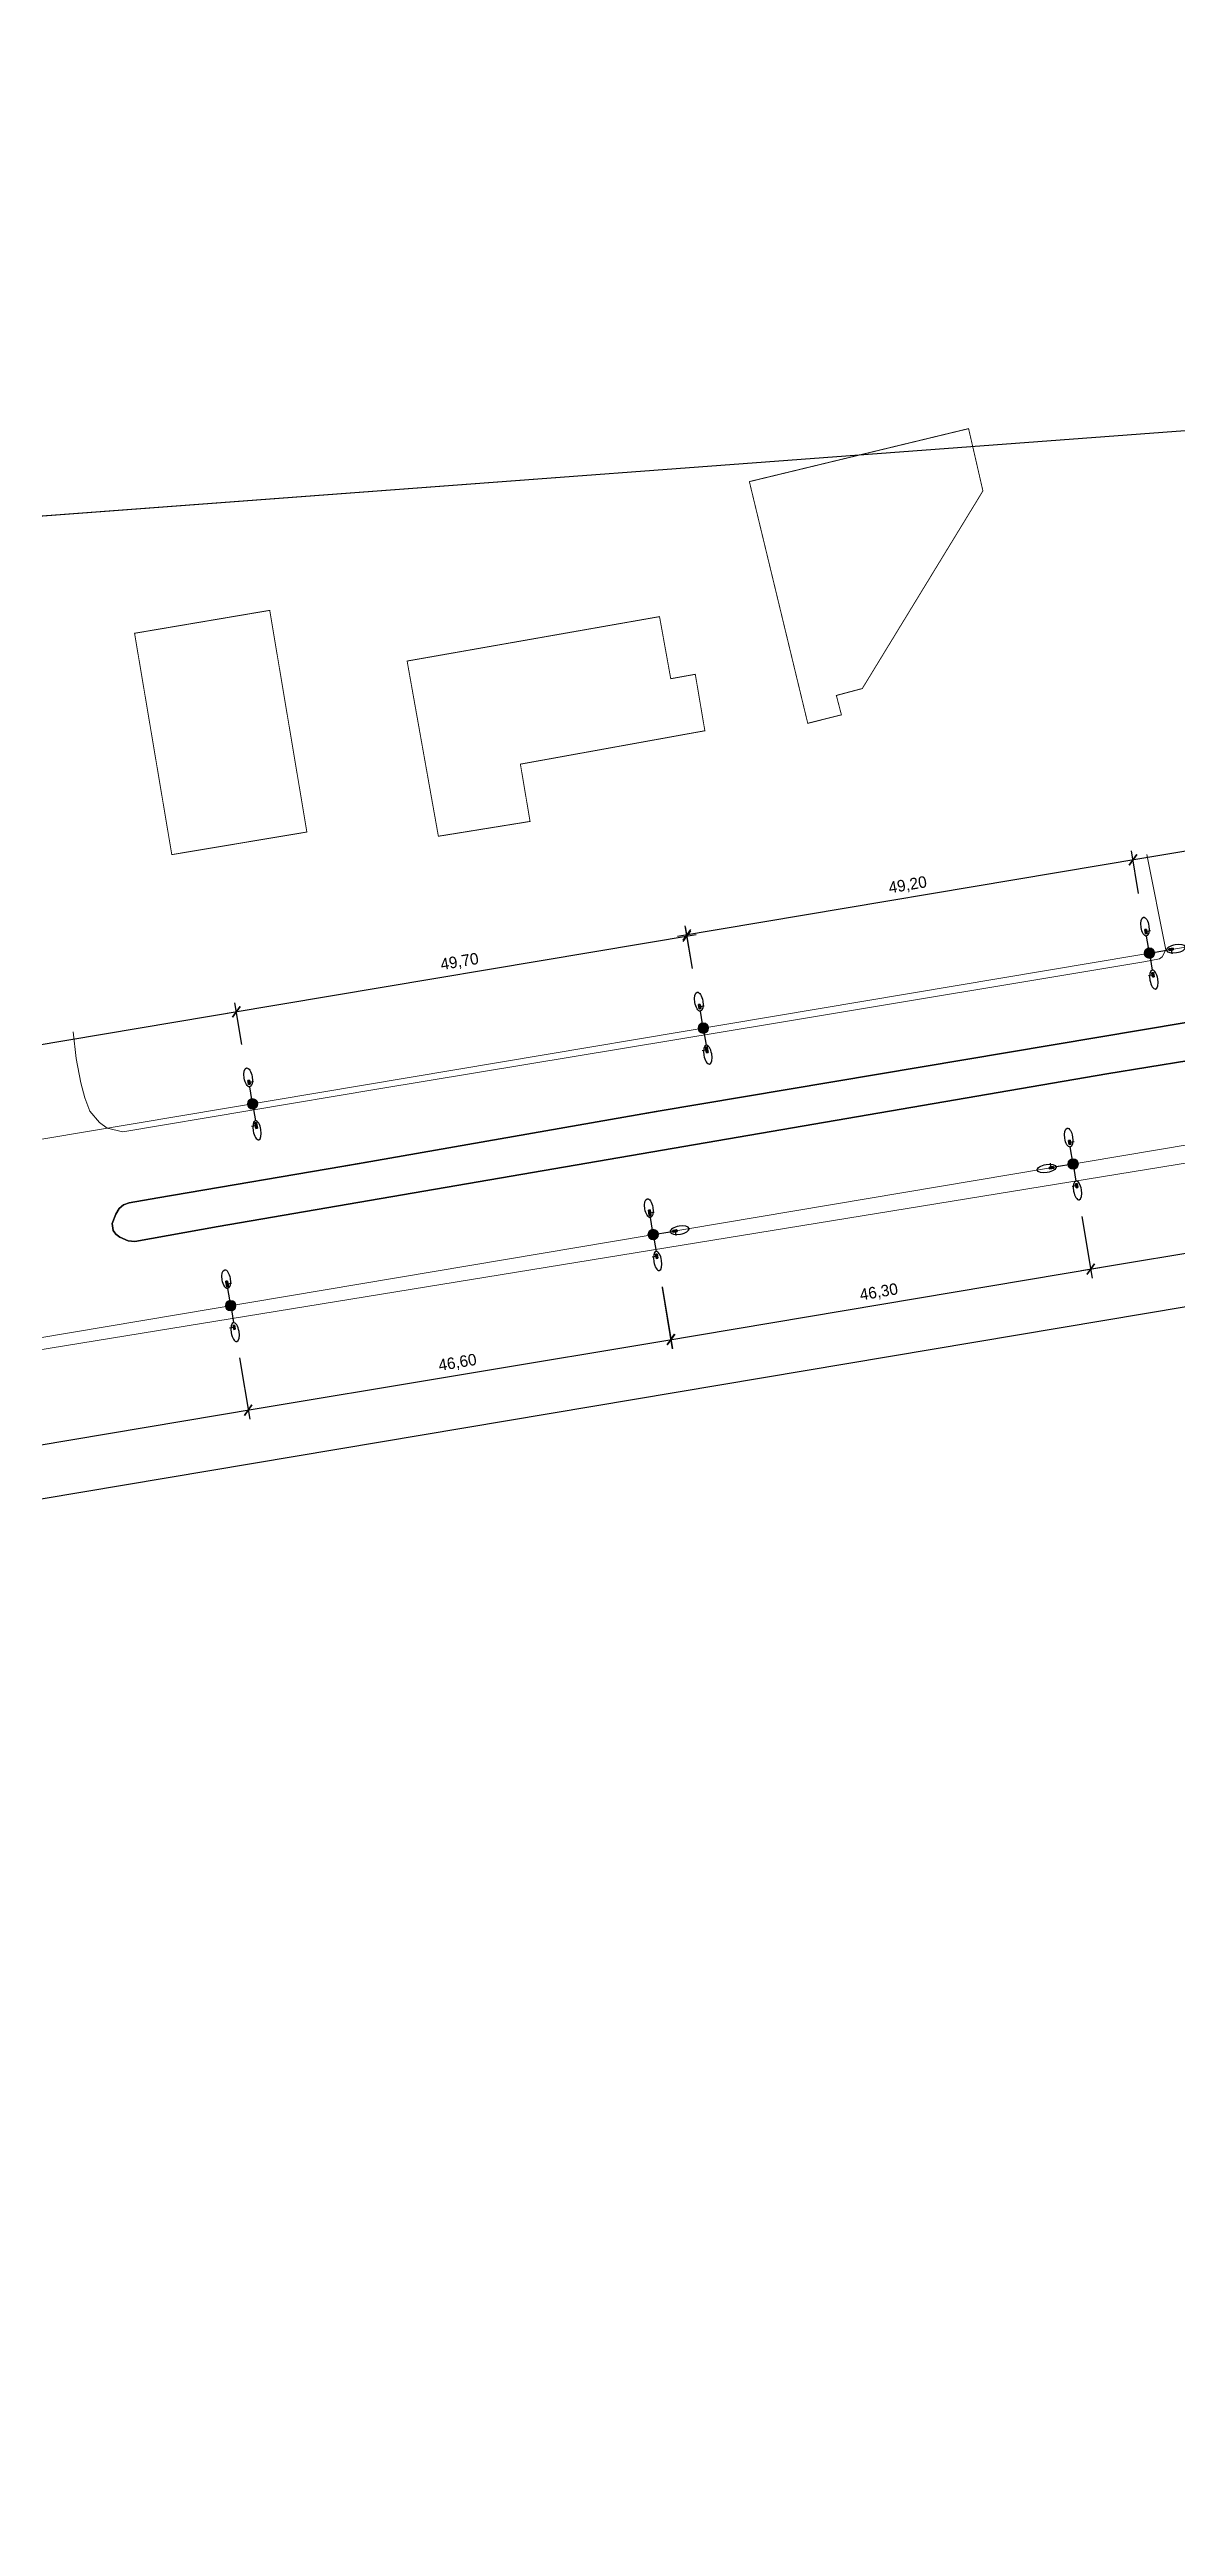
# Model space of a CAD drawing. Extents: x -105 to 2796, y -10 to 1087.
# Drawn here: x 776.3 to 899, y -9.6 to 259.8 of the extents above; entities that cross this region are included whole.
import ezdxf

# ---------------------------------------------------------------- set-up
doc = ezdxf.new("R2010")
doc.units = 0
doc.header["$MEASUREMENT"] = 0
for name, color, linetype in [('_МЕЖЕВОЙ_П-ЗУ_НОВЫЕ', 7, 'Continuous'), ('DLXLUM01', 2, 'Continuous'), ('DLXLUM02', 1, 'Continuous'), ('DLXLUM04', 5, 'Continuous'), ('DLXLUMEX', 2, 'Continuous'), ('DLXSCENE', 7, 'Continuous'), ('Размeh', 7, 'Continuous')]:
    doc.layers.add(name, color=color, linetype=linetype)
doc.layers.add('ОСВЕЩЕНИЕ', color=7, linetype='Continuous', lineweight=15)
doc.layers.add('ситуация', color=7, linetype='Continuous', lineweight=15)
doc.dimstyles.new('Благоуст', dxfattribs={"dimtxt": 1.25, "dimasz": 1, "dimexe": 1, "dimexo": 0.4085, "dimgap": 0.55, "dimtad": 1, "dimzin": 0, "dimtxsty": 'Standard', "dimblk": 'OBLIQUE', "dimcen": 0.6975, "dimdle": 1, "dimclrt": 256, "dimazin": 0, "dimtfac": 1, "dimtofl": 0, "dimtmove": 1, "dimatfit": 3, "dimldrblk": 'OBLIQUE', "dimfxl": 1, "dimtolj": 1, "dimtzin": 0, "dimarcsym": 0})

# ---------------------------------------------------------------- blocks, each defined once
blk = doc.blocks.new('*U262')
for p, q in [((0.03, 0.34), (-0.13, 0.31)), ((-0.13, 0.31), (0.03, 0.34)), ((-0.13, 0.27), (-0.13, 0.31)), ((-0.13, 0.31), (-0.05, -0.26)), ((-0.13, 0.31), (-0.13, 0.27)), ((-0.05, -0.26), (-0.13, 0.31)), ((0.04, 0.3), (-0.13, 0.27)), ((-0.13, 0.27), (0.04, 0.3)), ((-0.13, 0.27), (-0.04, -0.3)), ((-0.04, -0.3), (-0.13, 0.27)), ((0.04, 0.3), (0.03, 0.34)), ((0.12, -0.23), (0.03, 0.34)), ((0.03, 0.34), (0.04, 0.3)), ((0.03, 0.34), (0.12, -0.23)), ((0.13, -0.27), (0.04, 0.3)), ((0.04, 0.3), (0.13, -0.27)), ((-0.05, -0.26), (0.12, -0.23)), ((0.12, -0.23), (-0.05, -0.26)), ((-0.05, -0.26), (-0.04, -0.3)), ((-0.04, -0.3), (-0.05, -0.26)), ((-0.04, -0.3), (0.13, -0.27)), ((0.13, -0.27), (-0.04, -0.3)), ((0.13, -0.27), (0.12, -0.23)), ((0.12, -0.23), (0.13, -0.27))]:
    blk.add_line(p, q)
at = {"color": 1}
blk.add_line((-0.01, 0.04), (0.49, 0.12), dxfattribs=at)
at = {"layer": 'DLXLUMEX', "color": 7}
blk.add_text('2', height=0.1, dxfattribs=at).set_placement((0, 0))
blk = doc.blocks.new('*U264')
for p, q in [((0.05, 0.22), (-0.12, 0.19)), ((-0.12, 0.19), (0.05, 0.22)), ((-0.12, 0.19), (-0.05, -0.22)), ((-0.05, -0.22), (-0.12, 0.19)), ((-0.12, 0.19), (-0.11, 0.16)), ((-0.11, 0.16), (-0.12, 0.19)), ((0.05, 0.19), (-0.11, 0.16)), ((-0.11, 0.16), (0.05, 0.19)), ((-0.11, 0.16), (-0.04, -0.25)), ((-0.04, -0.25), (-0.11, 0.16)), ((0.12, -0.19), (0.05, 0.22)), ((0.05, 0.19), (0.05, 0.22)), ((0.05, 0.22), (0.12, -0.19)), ((0.05, 0.22), (0.05, 0.19)), ((0.12, -0.22), (0.05, 0.19)), ((0.05, 0.19), (0.12, -0.22)), ((-0.05, -0.22), (0.12, -0.19)), ((0.12, -0.19), (-0.05, -0.22)), ((-0.05, -0.22), (-0.04, -0.25)), ((-0.04, -0.25), (-0.05, -0.22)), ((-0.04, -0.25), (0.12, -0.22)), ((0.12, -0.22), (-0.04, -0.25)), ((0.12, -0.19), (0.12, -0.22)), ((0.12, -0.22), (0.12, -0.19))]:
    blk.add_line(p, q)
at = {"color": 1}
blk.add_line((0, -0.03), (-0.49, -0.11), dxfattribs=at)
at = {"layer": 'DLXLUMEX', "color": 7}
blk.add_text('4', height=0.1, dxfattribs=at).set_placement((0, 0))
blk = doc.blocks.new('*U265')
for p, q in [((0.05, 0.25), (-0.12, 0.22)), ((-0.12, 0.22), (0.05, 0.25)), ((0.05, 0.22), (-0.12, 0.19)), ((-0.12, 0.19), (-0.12, 0.22)), ((-0.12, 0.22), (-0.06, -0.19)), ((-0.12, 0.22), (-0.12, 0.19)), ((-0.12, 0.19), (0.05, 0.22)), ((-0.06, -0.19), (-0.12, 0.22)), ((-0.12, 0.19), (-0.05, -0.22)), ((-0.05, -0.22), (-0.12, 0.19)), ((0.05, 0.22), (0.05, 0.25)), ((0.05, 0.25), (0.05, 0.22)), ((0.11, -0.16), (0.05, 0.25)), ((0.05, 0.25), (0.11, -0.16)), ((0.12, -0.19), (0.05, 0.22)), ((0.05, 0.22), (0.12, -0.19)), ((-0.06, -0.19), (0.11, -0.16)), ((0.11, -0.16), (-0.06, -0.19)), ((-0.06, -0.19), (-0.05, -0.22)), ((-0.05, -0.22), (-0.06, -0.19)), ((-0.05, -0.22), (0.12, -0.19)), ((0.12, -0.19), (-0.05, -0.22)), ((0.12, -0.19), (0.11, -0.16)), ((0.11, -0.16), (0.12, -0.19))]:
    blk.add_line(p, q)
at = {"color": 1}
blk.add_line((0, 0.03), (0.49, 0.11), dxfattribs=at)
at = {"layer": 'DLXLUMEX', "color": 7}
blk.add_text('4', height=0.1, dxfattribs=at).set_placement((0, 0))
blk = doc.blocks.new('*U266')
for p, q in [((0.04, 0.3), (-0.13, 0.27)), ((-0.13, 0.27), (0.04, 0.3)), ((-0.13, 0.27), (-0.04, -0.3)), ((-0.04, -0.3), (-0.13, 0.27)), ((-0.13, 0.27), (-0.13, 0.23)), ((-0.13, 0.23), (-0.13, 0.27)), ((0.04, 0.26), (-0.13, 0.23)), ((-0.13, 0.23), (0.04, 0.26)), ((-0.13, 0.23), (-0.03, -0.34)), ((-0.03, -0.34), (-0.13, 0.23)), ((0.13, -0.27), (0.04, 0.3)), ((0.04, 0.26), (0.04, 0.3)), ((0.04, 0.3), (0.13, -0.27)), ((0.04, 0.3), (0.04, 0.26)), ((0.14, -0.31), (0.04, 0.26)), ((0.04, 0.26), (0.14, -0.31)), ((-0.04, -0.3), (0.13, -0.27)), ((0.13, -0.27), (-0.04, -0.3)), ((-0.04, -0.3), (-0.03, -0.34)), ((-0.03, -0.34), (-0.04, -0.3)), ((-0.03, -0.34), (0.14, -0.31)), ((0.14, -0.31), (-0.03, -0.34)), ((0.13, -0.27), (0.14, -0.31)), ((0.14, -0.31), (0.13, -0.27))]:
    blk.add_line(p, q)
at = {"color": 1}
blk.add_line((0.01, -0.04), (-0.49, -0.12), dxfattribs=at)
at = {"layer": 'DLXLUMEX', "color": 7}
blk.add_text('2', height=0.1, dxfattribs=at).set_placement((0, 0))
blk = doc.blocks.new('*U267')
for p, q in [((0.03, 0.34), (-0.13, 0.31)), ((-0.13, 0.31), (0.03, 0.34)), ((-0.13, 0.27), (-0.13, 0.31)), ((-0.13, 0.31), (-0.05, -0.26)), ((-0.13, 0.31), (-0.13, 0.27)), ((-0.05, -0.26), (-0.13, 0.31)), ((0.04, 0.3), (-0.13, 0.27)), ((-0.13, 0.27), (0.04, 0.3)), ((-0.13, 0.27), (-0.04, -0.3)), ((-0.04, -0.3), (-0.13, 0.27)), ((0.04, 0.3), (0.03, 0.34)), ((0.12, -0.23), (0.03, 0.34)), ((0.03, 0.34), (0.04, 0.3)), ((0.03, 0.34), (0.12, -0.23)), ((0.13, -0.27), (0.04, 0.3)), ((0.04, 0.3), (0.13, -0.27)), ((-0.05, -0.26), (0.12, -0.23)), ((0.12, -0.23), (-0.05, -0.26)), ((-0.05, -0.26), (-0.04, -0.3)), ((-0.04, -0.3), (-0.05, -0.26)), ((-0.04, -0.3), (0.13, -0.27)), ((0.13, -0.27), (-0.04, -0.3)), ((0.13, -0.27), (0.12, -0.23)), ((0.12, -0.23), (0.13, -0.27))]:
    blk.add_line(p, q)
at = {"color": 1}
blk.add_line((-0.01, 0.04), (0.49, 0.12), dxfattribs=at)
at = {"layer": 'DLXLUMEX', "color": 7}
blk.add_text('2', height=0.1, dxfattribs=at).set_placement((0, 0))
blk = doc.blocks.new('*U268')
for p, q in [((0.05, 0.22), (-0.12, 0.19)), ((-0.12, 0.19), (0.05, 0.22)), ((-0.12, 0.19), (-0.05, -0.22)), ((-0.05, -0.22), (-0.12, 0.19)), ((-0.12, 0.19), (-0.11, 0.16)), ((-0.11, 0.16), (-0.12, 0.19)), ((0.05, 0.19), (-0.11, 0.16)), ((-0.11, 0.16), (0.05, 0.19)), ((-0.11, 0.16), (-0.04, -0.25)), ((-0.04, -0.25), (-0.11, 0.16)), ((0.12, -0.19), (0.05, 0.22)), ((0.05, 0.19), (0.05, 0.22)), ((0.05, 0.22), (0.12, -0.19)), ((0.05, 0.22), (0.05, 0.19)), ((0.12, -0.22), (0.05, 0.19)), ((0.05, 0.19), (0.12, -0.22)), ((-0.05, -0.22), (0.12, -0.19)), ((0.12, -0.19), (-0.05, -0.22)), ((-0.05, -0.22), (-0.04, -0.25)), ((-0.04, -0.25), (-0.05, -0.22)), ((-0.04, -0.25), (0.12, -0.22)), ((0.12, -0.22), (-0.04, -0.25)), ((0.12, -0.19), (0.12, -0.22)), ((0.12, -0.22), (0.12, -0.19))]:
    blk.add_line(p, q)
at = {"color": 1}
blk.add_line((0, -0.03), (-0.49, -0.11), dxfattribs=at)
at = {"layer": 'DLXLUMEX', "color": 7}
blk.add_text('4', height=0.1, dxfattribs=at).set_placement((0, 0))
blk = doc.blocks.new('*U269')
for p, q in [((0.05, 0.25), (-0.12, 0.22)), ((-0.12, 0.22), (0.05, 0.25)), ((0.05, 0.22), (-0.12, 0.19)), ((-0.12, 0.19), (-0.12, 0.22)), ((-0.12, 0.22), (-0.06, -0.19)), ((-0.12, 0.22), (-0.12, 0.19)), ((-0.12, 0.19), (0.05, 0.22)), ((-0.06, -0.19), (-0.12, 0.22)), ((-0.12, 0.19), (-0.05, -0.22)), ((-0.05, -0.22), (-0.12, 0.19)), ((0.05, 0.22), (0.05, 0.25)), ((0.05, 0.25), (0.05, 0.22)), ((0.11, -0.16), (0.05, 0.25)), ((0.05, 0.25), (0.11, -0.16)), ((0.12, -0.19), (0.05, 0.22)), ((0.05, 0.22), (0.12, -0.19)), ((-0.06, -0.19), (0.11, -0.16)), ((0.11, -0.16), (-0.06, -0.19)), ((-0.06, -0.19), (-0.05, -0.22)), ((-0.05, -0.22), (-0.06, -0.19)), ((-0.05, -0.22), (0.12, -0.19)), ((0.12, -0.19), (-0.05, -0.22)), ((0.12, -0.19), (0.11, -0.16)), ((0.11, -0.16), (0.12, -0.19))]:
    blk.add_line(p, q)
at = {"color": 1}
blk.add_line((0, 0.03), (0.49, 0.11), dxfattribs=at)
at = {"layer": 'DLXLUMEX', "color": 7}
blk.add_text('4', height=0.1, dxfattribs=at).set_placement((0, 0))
blk = doc.blocks.new('*U270')
for p, q in [((0.04, 0.3), (-0.13, 0.27)), ((-0.13, 0.27), (0.04, 0.3)), ((-0.13, 0.27), (-0.04, -0.3)), ((-0.04, -0.3), (-0.13, 0.27)), ((-0.13, 0.27), (-0.13, 0.23)), ((-0.13, 0.23), (-0.13, 0.27)), ((0.04, 0.26), (-0.13, 0.23)), ((-0.13, 0.23), (0.04, 0.26)), ((-0.13, 0.23), (-0.03, -0.34)), ((-0.03, -0.34), (-0.13, 0.23)), ((0.13, -0.27), (0.04, 0.3)), ((0.04, 0.26), (0.04, 0.3)), ((0.04, 0.3), (0.13, -0.27)), ((0.04, 0.3), (0.04, 0.26)), ((0.14, -0.31), (0.04, 0.26)), ((0.04, 0.26), (0.14, -0.31)), ((-0.04, -0.3), (0.13, -0.27)), ((0.13, -0.27), (-0.04, -0.3)), ((-0.04, -0.3), (-0.03, -0.34)), ((-0.03, -0.34), (-0.04, -0.3)), ((-0.03, -0.34), (0.14, -0.31)), ((0.14, -0.31), (-0.03, -0.34)), ((0.13, -0.27), (0.14, -0.31)), ((0.14, -0.31), (0.13, -0.27))]:
    blk.add_line(p, q)
at = {"color": 1}
blk.add_line((0.01, -0.04), (-0.49, -0.12), dxfattribs=at)
at = {"layer": 'DLXLUMEX', "color": 7}
blk.add_text('2', height=0.1, dxfattribs=at).set_placement((0, 0))
blk = doc.blocks.new('*U271')
for p, q in [((0.19, 0.12), (-0.22, 0.05)), ((-0.22, 0.05), (0.19, 0.12)), ((-0.18, 0.06), (-0.22, 0.05)), ((-0.22, 0.05), (-0.18, 0.06)), ((-0.22, 0.05), (-0.19, -0.12)), ((-0.19, -0.12), (-0.22, 0.05)), ((0.23, 0.12), (-0.18, 0.06)), ((-0.18, 0.06), (0.23, 0.12)), ((-0.18, 0.06), (-0.15, -0.11)), ((-0.15, -0.11), (-0.18, 0.06)), ((0.22, -0.05), (0.19, 0.12)), ((0.19, 0.12), (0.23, 0.12)), ((0.23, 0.12), (0.19, 0.12)), ((0.19, 0.12), (0.22, -0.05)), ((0.25, -0.04), (0.23, 0.12)), ((0.23, 0.12), (0.25, -0.04)), ((-0.19, -0.12), (0.22, -0.05)), ((0.22, -0.05), (-0.19, -0.12)), ((-0.19, -0.12), (-0.15, -0.11)), ((-0.15, -0.11), (-0.19, -0.12)), ((-0.15, -0.11), (0.25, -0.04)), ((0.25, -0.04), (-0.15, -0.11)), ((0.22, -0.05), (0.25, -0.04)), ((0.25, -0.04), (0.22, -0.05))]:
    blk.add_line(p, q)
at = {"color": 1}
blk.add_line((0.04, 0.01), (0.12, -0.49), dxfattribs=at)
at = {"layer": 'DLXLUMEX', "color": 7}
blk.add_text('4', height=0.1, dxfattribs=at).set_placement((0, 0))
blk = doc.blocks.new('*U272')
for p, q in [((0.05, 0.25), (-0.12, 0.23)), ((-0.12, 0.23), (0.05, 0.25)), ((-0.12, 0.23), (-0.06, -0.18)), ((-0.12, 0.19), (-0.12, 0.23)), ((-0.12, 0.23), (-0.12, 0.19)), ((-0.06, -0.18), (-0.12, 0.23)), ((0.05, 0.22), (-0.12, 0.19)), ((-0.12, 0.19), (0.05, 0.22)), ((-0.12, 0.19), (-0.05, -0.22)), ((-0.05, -0.22), (-0.12, 0.19)), ((0.05, 0.22), (0.05, 0.25)), ((0.05, 0.25), (0.05, 0.22)), ((0.11, -0.15), (0.05, 0.25)), ((0.05, 0.25), (0.11, -0.15)), ((0.12, -0.19), (0.05, 0.22)), ((0.05, 0.22), (0.12, -0.19)), ((-0.06, -0.18), (0.11, -0.15)), ((0.11, -0.15), (-0.06, -0.18)), ((-0.06, -0.18), (-0.05, -0.22)), ((-0.05, -0.22), (-0.06, -0.18)), ((-0.05, -0.22), (0.12, -0.19)), ((0.12, -0.19), (-0.05, -0.22)), ((0.12, -0.19), (0.11, -0.15)), ((0.11, -0.15), (0.12, -0.19))]:
    blk.add_line(p, q)
at = {"color": 1}
blk.add_line((-0.01, 0.04), (0.49, 0.12), dxfattribs=at)
at = {"layer": 'DLXLUMEX', "color": 7}
blk.add_text('1', height=0.1, dxfattribs=at).set_placement((0, 0))
blk = doc.blocks.new('*U273')
for p, q in [((0.05, 0.22), (-0.12, 0.19)), ((-0.12, 0.19), (0.05, 0.22)), ((-0.12, 0.19), (-0.05, -0.22)), ((-0.05, -0.22), (-0.12, 0.19)), ((-0.12, 0.19), (-0.11, 0.16)), ((-0.11, 0.16), (-0.12, 0.19)), ((0.05, 0.19), (-0.11, 0.16)), ((-0.11, 0.16), (0.05, 0.19)), ((-0.11, 0.16), (-0.04, -0.25)), ((-0.04, -0.25), (-0.11, 0.16)), ((0.12, -0.19), (0.05, 0.22)), ((0.05, 0.19), (0.05, 0.22)), ((0.05, 0.22), (0.12, -0.19)), ((0.05, 0.22), (0.05, 0.19)), ((0.12, -0.22), (0.05, 0.19)), ((0.05, 0.19), (0.12, -0.22)), ((-0.05, -0.22), (0.12, -0.19)), ((0.12, -0.19), (-0.05, -0.22)), ((-0.05, -0.22), (-0.04, -0.25)), ((-0.04, -0.25), (-0.05, -0.22)), ((-0.04, -0.25), (0.12, -0.22)), ((0.12, -0.22), (-0.04, -0.25)), ((0.12, -0.19), (0.12, -0.22)), ((0.12, -0.22), (0.12, -0.19))]:
    blk.add_line(p, q)
at = {"color": 1}
blk.add_line((0, -0.03), (-0.49, -0.11), dxfattribs=at)
at = {"layer": 'DLXLUMEX', "color": 7}
blk.add_text('4', height=0.1, dxfattribs=at).set_placement((0, 0))
blk = doc.blocks.new('*U275')
for p, q in [((0.15, 0.11), (-0.25, 0.04)), ((-0.25, 0.04), (0.15, 0.11)), ((-0.22, 0.05), (-0.25, 0.04)), ((-0.25, 0.04), (-0.22, 0.05)), ((-0.25, 0.04), (-0.23, -0.12)), ((-0.23, -0.12), (-0.25, 0.04)), ((0.19, 0.12), (-0.22, 0.05)), ((-0.22, 0.05), (0.19, 0.12)), ((-0.22, 0.05), (-0.19, -0.12)), ((-0.19, -0.12), (-0.22, 0.05)), ((0.19, 0.12), (0.15, 0.11)), ((0.15, 0.11), (0.19, 0.12)), ((0.18, -0.06), (0.15, 0.11)), ((0.15, 0.11), (0.18, -0.06)), ((0.22, -0.05), (0.19, 0.12)), ((0.19, 0.12), (0.22, -0.05)), ((-0.23, -0.12), (0.18, -0.06)), ((0.18, -0.06), (-0.23, -0.12)), ((-0.19, -0.12), (-0.23, -0.12)), ((-0.23, -0.12), (-0.19, -0.12)), ((-0.19, -0.12), (0.22, -0.05)), ((0.22, -0.05), (-0.19, -0.12)), ((0.18, -0.06), (0.22, -0.05)), ((0.22, -0.05), (0.18, -0.06))]:
    blk.add_line(p, q)
at = {"color": 1}
blk.add_line((-0.04, -0.01), (-0.12, 0.49), dxfattribs=at)
at = {"layer": 'DLXLUMEX', "color": 7}
blk.add_text('4', height=0.1, dxfattribs=at).set_placement((0, 0))
blk = doc.blocks.new('*U276')
for p, q in [((0.05, 0.25), (-0.12, 0.22)), ((-0.12, 0.22), (0.05, 0.25)), ((0.05, 0.22), (-0.12, 0.19)), ((-0.12, 0.19), (-0.12, 0.22)), ((-0.12, 0.22), (-0.06, -0.19)), ((-0.12, 0.22), (-0.12, 0.19)), ((-0.12, 0.19), (0.05, 0.22)), ((-0.06, -0.19), (-0.12, 0.22)), ((-0.12, 0.19), (-0.05, -0.22)), ((-0.05, -0.22), (-0.12, 0.19)), ((0.05, 0.22), (0.05, 0.25)), ((0.05, 0.25), (0.05, 0.22)), ((0.11, -0.16), (0.05, 0.25)), ((0.05, 0.25), (0.11, -0.16)), ((0.12, -0.19), (0.05, 0.22)), ((0.05, 0.22), (0.12, -0.19)), ((-0.06, -0.19), (0.11, -0.16)), ((0.11, -0.16), (-0.06, -0.19)), ((-0.06, -0.19), (-0.05, -0.22)), ((-0.05, -0.22), (-0.06, -0.19)), ((-0.05, -0.22), (0.12, -0.19)), ((0.12, -0.19), (-0.05, -0.22)), ((0.12, -0.19), (0.11, -0.16)), ((0.11, -0.16), (0.12, -0.19))]:
    blk.add_line(p, q)
at = {"color": 1}
blk.add_line((0, 0.03), (0.49, 0.11), dxfattribs=at)
at = {"layer": 'DLXLUMEX', "color": 7}
blk.add_text('4', height=0.1, dxfattribs=at).set_placement((0, 0))
blk = doc.blocks.new('*U277')
for p, q in [((0.05, 0.22), (-0.12, 0.19)), ((-0.12, 0.19), (0.05, 0.22)), ((-0.12, 0.19), (-0.05, -0.22)), ((-0.05, -0.22), (-0.12, 0.19)), ((-0.12, 0.19), (-0.11, 0.15)), ((-0.11, 0.15), (-0.12, 0.19)), ((0.06, 0.18), (-0.11, 0.15)), ((-0.11, 0.15), (0.06, 0.18)), ((-0.11, 0.15), (-0.04, -0.25)), ((-0.04, -0.25), (-0.11, 0.15)), ((0.12, -0.19), (0.05, 0.22)), ((0.06, 0.18), (0.05, 0.22)), ((0.05, 0.22), (0.12, -0.19)), ((0.05, 0.22), (0.06, 0.18)), ((0.12, -0.23), (0.06, 0.18)), ((0.06, 0.18), (0.12, -0.23)), ((-0.05, -0.22), (0.12, -0.19)), ((0.12, -0.19), (-0.05, -0.22)), ((-0.05, -0.22), (-0.04, -0.25)), ((-0.04, -0.25), (-0.05, -0.22)), ((-0.04, -0.25), (0.12, -0.23)), ((0.12, -0.23), (-0.04, -0.25)), ((0.12, -0.19), (0.12, -0.23)), ((0.12, -0.23), (0.12, -0.19))]:
    blk.add_line(p, q)
at = {"color": 1}
blk.add_line((0.01, -0.04), (-0.49, -0.12), dxfattribs=at)
at = {"layer": 'DLXLUMEX', "color": 7}
blk.add_text('1', height=0.1, dxfattribs=at).set_placement((0, 0))
blk = doc.blocks.new('*U278')
for p, q in [((0.19, 0.12), (-0.22, 0.05)), ((-0.22, 0.05), (0.19, 0.12)), ((-0.18, 0.06), (-0.22, 0.05)), ((-0.22, 0.05), (-0.18, 0.06)), ((-0.22, 0.05), (-0.19, -0.12)), ((-0.19, -0.12), (-0.22, 0.05)), ((0.23, 0.13), (-0.18, 0.06)), ((-0.18, 0.06), (0.23, 0.13)), ((-0.18, 0.06), (-0.15, -0.11)), ((-0.15, -0.11), (-0.18, 0.06)), ((0.19, 0.12), (0.23, 0.13)), ((0.23, 0.13), (0.19, 0.12)), ((0.22, -0.05), (0.19, 0.12)), ((0.19, 0.12), (0.22, -0.05)), ((0.25, -0.04), (0.23, 0.13)), ((0.23, 0.13), (0.25, -0.04)), ((-0.19, -0.12), (0.22, -0.05)), ((0.22, -0.05), (-0.19, -0.12)), ((-0.19, -0.12), (-0.15, -0.11)), ((-0.15, -0.11), (-0.19, -0.12)), ((-0.15, -0.11), (0.25, -0.04)), ((0.25, -0.04), (-0.15, -0.11)), ((0.22, -0.05), (0.25, -0.04)), ((0.25, -0.04), (0.22, -0.05))]:
    blk.add_line(p, q)
at = {"color": 1}
blk.add_line((0.04, 0.01), (0.12, -0.49), dxfattribs=at)
at = {"layer": 'DLXLUMEX', "color": 7}
blk.add_text('4', height=0.1, dxfattribs=at).set_placement((0, 0))
blk = doc.blocks.new('*U206')
for p, q in [((957.47, 222.61), (-23.51, 149.29)), ((842.3, 144.3), (981.41, 167.64)), ((981.41, 167.64), (842.3, 144.3)), ((906.87, 150.92), (891.3, 148.4)), ((891.3, 148.4), (906.87, 150.92)), ((891.3, 148.4), (794.67, 131.79)), ((794.67, 131.79), (891.3, 148.4)), ((809.8, 138.6), (842.3, 144.3)), ((842.3, 144.3), (809.8, 138.6)), ((371.34, 34.31), (988.15, 137.89)), ((788.1, 134.9), (809.8, 138.6)), ((809.8, 138.6), (788.1, 134.9)), ((785, 134.37), (788.1, 134.9)), ((788.1, 134.9), (785, 134.37)), ((783.14, 132.12), (783.52, 133.13)), ((783.52, 133.13), (783.14, 132.12)), ((783.23, 131.37), (783.14, 132.12)), ((783.14, 132.12), (783.23, 131.37)), ((783.52, 133.13), (783.91, 133.75)), ((783.91, 133.75), (783.52, 133.13)), ((783.91, 133.75), (784.35, 134.16)), ((784.35, 134.16), (783.91, 133.75)), ((784.35, 134.16), (785, 134.37)), ((785, 134.37), (784.35, 134.16)), ((783.52, 130.97), (783.23, 131.37)), ((783.23, 131.37), (783.52, 130.97)), ((783.98, 130.61), (783.52, 130.97)), ((783.52, 130.97), (783.98, 130.61)), ((784.88, 130.22), (783.98, 130.61)), ((783.98, 130.61), (784.88, 130.22)), ((785.59, 130.16), (784.88, 130.22)), ((784.88, 130.22), (785.59, 130.16)), ((794.67, 131.79), (785.59, 130.16)), ((785.59, 130.16), (794.67, 131.79))]:
    blk.add_line(p, q)
blk = doc.blocks.new('_Oblique')
at = {"layer": 'Размeh', "color": 0, "lineweight": -2}
blk.add_line((-0.5, -0.5), (0.5, 0.5), dxfattribs=at)
blk = doc.blocks.new('*D479')
at = {"layer": 'Defpoints', "color": 0, "ltscale": 100, "transparency": 16777216}
for p in [(947.98, 180.71), (948.67, 176.63), (894.82, 167.58)]:
    blk.add_point(p, dxfattribs=at)
at = {"layer": 'ситуация', "color": 0, "lineweight": -2, "ltscale": 100, "transparency": 16777216}
for p, q in [((893.15, 171.5), (948.97, 180.88)), ((948.6, 177.04), (947.81, 181.7)), ((894.75, 167.98), (893.97, 172.65))]:
    blk.add_line(p, q, dxfattribs=at)
for p, rotation in [((947.98, 180.71), 9.541582262999723), ((894.14, 171.66), 189.5415822629997)]:
    blk.add_blockref('_Oblique', p, dxfattribs=dict(at, rotation=rotation))
at = {"layer": 'ситуация', "ltscale": 100, "transparency": 16777216, "insert": (920.85, 177.45), "char_height": 1.25, "attachment_point": 5, "rotation": 9.5416}
blk.add_mtext('\\A1;54,60', dxfattribs=at)
blk = doc.blocks.new('*D480')
at = {"layer": 'Defpoints', "color": 0, "ltscale": 100, "transparency": 16777216}
for p in [(894.14, 171.66), (894.82, 167.58), (846.3, 159.43)]:
    blk.add_point(p, dxfattribs=at)
at = {"layer": 'ситуация', "color": 0, "lineweight": -2, "ltscale": 100, "transparency": 16777216}
for p, q in [((894.75, 167.98), (893.97, 172.65)), ((844.63, 163.34), (895.12, 171.83)), ((846.23, 159.83), (845.45, 164.49))]:
    blk.add_line(p, q, dxfattribs=at)
for p, rotation in [((894.14, 171.66), 9.54158226300064), ((845.62, 163.51), 189.5415822630007)]:
    blk.add_blockref('_Oblique', p, dxfattribs=dict(at, rotation=rotation))
at = {"layer": 'ситуация', "ltscale": 100, "transparency": 16777216, "insert": (869.66, 168.85), "char_height": 1.25, "attachment_point": 5, "rotation": 9.5416}
blk.add_mtext('\\A1;49,20', dxfattribs=at)
blk = doc.blocks.new('*D481')
at = {"layer": 'Defpoints', "color": 0, "ltscale": 100, "transparency": 16777216}
for p in [(929.27, 140.07), (888.53, 133.29), (930.29, 133.95)]:
    blk.add_point(p, dxfattribs=at)
at = {"layer": 'ситуация', "color": 0, "lineweight": -2, "ltscale": 100, "transparency": 16777216}
for p, q in [((929.33, 139.67), (930.45, 132.96)), ((888.56, 127), (931.27, 134.11)), ((888.6, 132.89), (889.71, 126.18))]:
    blk.add_line(p, q, dxfattribs=at)
for p, rotation in [((930.29, 133.95), 9.454875314892723), ((889.55, 127.16), 189.4548753148927)]:
    blk.add_blockref('_Oblique', p, dxfattribs=dict(at, rotation=rotation))
at = {"layer": 'ситуация', "ltscale": 100, "transparency": 16777216, "insert": (909.71, 131.82), "char_height": 1.25, "attachment_point": 5, "rotation": 9.4549}
blk.add_mtext('\\A1;41,30', dxfattribs=at)
blk = doc.blocks.new('*D482')
at = {"layer": 'Defpoints', "color": 0, "ltscale": 100, "transparency": 16777216}
for p in [(845.64, 163.37), (846.3, 159.43), (797.29, 151.19)]:
    blk.add_point(p, dxfattribs=at)
at = {"layer": 'ситуация', "color": 0, "lineweight": -2, "ltscale": 100, "transparency": 16777216}
for p, q in [((846.23, 159.83), (845.47, 164.36)), ((795.64, 154.97), (846.63, 163.54)), ((797.22, 151.59), (796.46, 156.12))]:
    blk.add_line(p, q, dxfattribs=at)
for p, rotation in [((845.64, 163.37), 9.541582263003908), ((796.63, 155.13), 189.5415822630039)]:
    blk.add_blockref('_Oblique', p, dxfattribs=dict(at, rotation=rotation))
at = {"layer": 'ситуация', "ltscale": 100, "transparency": 16777216, "insert": (820.92, 160.51), "char_height": 1.25, "attachment_point": 5, "rotation": 9.5416}
blk.add_mtext('\\A1;49,70', dxfattribs=at)
blk = doc.blocks.new('*D483')
at = {"layer": 'Defpoints', "color": 0, "ltscale": 100, "transparency": 16777216}
for p in [(888.53, 133.29), (889.56, 127.17), (842.87, 125.62)]:
    blk.add_point(p, dxfattribs=at)
at = {"layer": 'ситуация', "color": 0, "lineweight": -2, "ltscale": 100, "transparency": 16777216}
for p, q in [((888.6, 132.89), (889.72, 126.18)), ((842.91, 119.33), (890.54, 127.33)), ((842.94, 125.21), (844.06, 118.51))]:
    blk.add_line(p, q, dxfattribs=at)
for p, rotation in [((889.56, 127.17), 9.541582262999748), ((843.9, 119.49), 189.5415822629997)]:
    blk.add_blockref('_Oblique', p, dxfattribs=dict(at, rotation=rotation))
at = {"layer": 'ситуация', "ltscale": 100, "transparency": 16777216, "insert": (866.52, 124.59), "char_height": 1.25, "attachment_point": 5, "rotation": 9.5416}
blk.add_mtext('\\A1;46,30', dxfattribs=at)
blk = doc.blocks.new('*D484')
at = {"layer": 'Defpoints', "color": 0, "ltscale": 100, "transparency": 16777216}
for p in [(842.88, 125.55), (843.89, 119.49), (796.91, 117.89)]:
    blk.add_point(p, dxfattribs=at)
at = {"layer": 'ситуация', "color": 0, "lineweight": -2, "ltscale": 100, "transparency": 16777216}
for p, q in [((842.95, 125.15), (844.05, 118.5)), ((796.94, 111.66), (844.88, 119.65)), ((796.98, 117.49), (798.09, 110.84))]:
    blk.add_line(p, q, dxfattribs=at)
for p, rotation in [((843.89, 119.49), 9.464737111241108), ((797.92, 111.83), 189.4647371112411)]:
    blk.add_blockref('_Oblique', p, dxfattribs=dict(at, rotation=rotation))
at = {"layer": 'ситуация', "ltscale": 100, "transparency": 16777216, "insert": (820.7, 116.92), "char_height": 1.25, "attachment_point": 5, "rotation": 9.4647}
blk.add_mtext('\\A1;46,60', dxfattribs=at)
blk = doc.blocks.new('*D485')
at = {"layer": 'Defpoints', "color": 0, "ltscale": 100, "transparency": 16777216}
for p in [(796.63, 155.13), (797.29, 151.19), (747.29, 142.78)]:
    blk.add_point(p, dxfattribs=at)
at = {"layer": 'ситуация', "color": 0, "lineweight": -2, "ltscale": 100, "transparency": 16777216}
for p, q in [((745.64, 146.56), (797.61, 155.3)), ((797.22, 151.59), (796.46, 156.12)), ((747.22, 143.19), (746.46, 147.71))]:
    blk.add_line(p, q, dxfattribs=at)
for p, rotation in [((796.63, 155.13), 9.541582262998082), ((746.63, 146.73), 189.5415822629981)]:
    blk.add_blockref('_Oblique', p, dxfattribs=dict(at, rotation=rotation))
at = {"layer": 'ситуация', "ltscale": 100, "transparency": 16777216, "insert": (771.42, 152.19), "char_height": 1.25, "attachment_point": 5, "rotation": 9.5416}
blk.add_mtext('\\A1;50,70', dxfattribs=at)
blk = doc.blocks.new('*D486')
at = {"layer": 'Defpoints', "color": 0, "ltscale": 100, "transparency": 16777216}
for p in [(796.91, 117.89), (797.93, 111.83), (745.83, 109.3)]:
    blk.add_point(p, dxfattribs=at)
at = {"layer": 'ситуация', "color": 0, "lineweight": -2, "ltscale": 100, "transparency": 16777216}
for p, q in [((796.98, 117.49), (798.1, 110.84)), ((745.86, 103.08), (798.92, 111.99)), ((745.9, 108.9), (747.02, 102.26))]:
    blk.add_line(p, q, dxfattribs=at)
for p, rotation in [((797.93, 111.83), 9.54158226299868), ((746.85, 103.24), 189.5415822629987)]:
    blk.add_blockref('_Oblique', p, dxfattribs=dict(at, rotation=rotation))
at = {"layer": 'ситуация', "ltscale": 100, "transparency": 16777216, "insert": (772.18, 108.8), "char_height": 1.25, "attachment_point": 5, "rotation": 9.5416}
blk.add_mtext('\\A1;51,80', dxfattribs=at)

msp = doc.modelspace()

# ---------------------------------------------------------------- hatches: boundary and pattern name
at = {"layer": 'ОСВЕЩЕНИЕ', "linetype": 'Continuous', "lineweight": 18}
h = msp.add_hatch(color=7, dxfattribs=at)
edge = h.paths.add_edge_path()
edge.add_arc((895.94, 161.51), 0.572, 0, 360)
h = msp.add_hatch(color=7, dxfattribs=at)
edge = h.paths.add_edge_path()
edge.add_arc((847.419, 153.355), 0.572, 0, 360)
h = msp.add_hatch(color=7, dxfattribs=at)
edge = h.paths.add_edge_path()
edge.add_arc((798.407, 145.123), 0.572, 0, 360)
h = msp.add_hatch(color=7, dxfattribs=at)
edge = h.paths.add_edge_path()
edge.add_arc((887.637, 138.583), 0.572, 0, 360)
h = msp.add_hatch(color=7, dxfattribs=at)
edge = h.paths.add_edge_path()
edge.add_arc((841.978, 130.909), 0.572, 0, 360)
h = msp.add_hatch(color=7, dxfattribs=at)
edge = h.paths.add_edge_path()
edge.add_arc((796.023, 123.183), 0.572, 0, 360)

# ---------------------------------------------------------------- linework, layer by layer
at = {"layer": '_МЕЖЕВОЙ_П-ЗУ_НОВЫЕ', "color": 7, "lineweight": 18, "const_width": 0.1}
for points in [[(858.78, 186.5), (862.44, 187.42), (861.89, 189.53), (864.71, 190.28), (877.83, 211.77), (876.27, 218.54), (852.43, 212.78)], [(858.78, 186.5), (862.44, 187.42), (861.89, 189.53), (864.71, 190.28), (877.83, 211.77), (876.27, 218.54), (852.43, 212.78)], [(785.57, 196.29), (800.27, 198.78), (804.31, 174.68), (789.62, 172.22)], [(785.57, 196.29), (800.27, 198.78), (804.31, 174.68), (789.62, 172.22)], [(843.88, 191.35), (846.55, 191.83), (847.59, 185.69), (827.53, 182.06), (828.58, 175.83), (818.61, 174.22), (815.21, 193.27), (842.66, 198.1)], [(843.88, 191.35), (846.55, 191.83), (847.59, 185.69), (827.53, 182.06), (828.58, 175.83), (818.61, 174.22), (815.21, 193.27), (842.66, 198.1)]]:
    msp.add_lwpolyline(points, close=True, dxfattribs=at)
at = {"layer": 'ОСВЕЩЕНИЕ', "color": 7, "linetype": 'Continuous', "lineweight": 18}
for centre in [(895.94, 161.51), (895.94, 161.51), (847.419, 153.355), (847.419, 153.355), (798.407, 145.123), (798.407, 145.123), (887.637, 138.583), (887.637, 138.583), (841.978, 130.909), (841.978, 130.909), (796.023, 123.183), (796.023, 123.183)]:
    msp.add_circle(centre, 0.572, dxfattribs=at)
at = {"layer": 'ситуация', "color": 1}
for p, q in [((319.014, 43.004), (2628.019, 431.121)), ((303.949, 62.01), (1934.278, 336.05))]:
    msp.add_line(p, q, dxfattribs=at)
at = {"layer": 'ситуация', "color": 6, "ltscale": 100}
for p, q in [((-23.505, 149.287), (957.471, 222.612)), ((988.148, 137.889), (110.11, -9.56))]:
    msp.add_line(p, q, dxfattribs=at)
at = {"layer": 'ситуация', "color": 0, "lineweight": 25}
for p, q in [((895.94, 161.51), (895.628, 163.359)), ((895.94, 161.51), (897.789, 161.821)), ((895.94, 161.51), (896.25, 159.661)), ((847.419, 153.355), (847.108, 155.204)), ((847.419, 153.355), (847.729, 151.505)), ((798.407, 145.123), (798.095, 146.972)), ((798.407, 145.123), (798.717, 143.274)), ((887.637, 138.583), (887.326, 140.432)), ((887.637, 138.576), (885.789, 138.263)), ((887.637, 138.583), (887.947, 136.733)), ((841.978, 130.909), (841.666, 132.758)), ((841.978, 130.909), (843.827, 131.219)), ((841.978, 130.909), (842.288, 129.06)), ((796.023, 123.183), (795.711, 125.032)), ((796.023, 123.183), (796.333, 121.334))]:
    msp.add_line(p, q, dxfattribs=at)
at = {"layer": 'ситуация', "linetype": 'Continuous', "lineweight": 18, "flags": 128}
for points in [[(895.651, 172.236), (897.707, 161.878), (897.305, 161.094), (897.036, 160.907), (895.323, 160.562), (855.039, 153.846), (811.91, 146.731), (784.279, 142.076), (782.596, 142.482), (781.75, 143.109), (780.697, 144.344), (780.155, 145.778), (779.715, 147.425), (779.235, 150.05), (778.884, 152.945)], [(981.406, 167.641), (857.016, 146.807), (785.003, 134.371)], [(785.003, 134.371), (784.351, 134.165), (783.911, 133.754), (783.52, 133.133), (783.138, 132.121), (783.232, 131.365), (783.516, 130.968), (783.98, 130.608), (784.883, 130.222), (785.587, 130.161), (794.671, 131.789), (896.706, 149.298), (953.313, 158.354)], [(908.921, 136.208), (908.328, 137.967), (907.557, 139.134), (906.469, 139.489), (905.56, 139.489), (903.86, 139.312), (402.444, 57.634)]]:
    msp.add_lwpolyline(points, dxfattribs=at)
at = {"layer": 'ситуация', "color": 0, "lineweight": 25}
for centre, major_axis in [((895.455, 164.386), (-0.168, 1.028)), ((846.935, 156.23), (-0.168, 1.028)), ((797.922, 147.998), (-0.168, 1.028)), ((887.153, 141.458), (-0.168, 1.028)), ((884.762, 138.089), (-1.027, -0.168)), ((841.493, 133.785), (-0.168, 1.028)), ((795.538, 126.059), (-0.168, 1.028))]:
    msp.add_ellipse(centre, major_axis=major_axis, ratio=0.418921, dxfattribs=at)
at = {"layer": 'ситуация', "color": 0, "lineweight": 25, "extrusion": (0, 0, -1)}
for centre, major_axis in [((898.816, 161.993), (1.026, 0.178)), ((896.422, 158.634), (0.178, -1.026)), ((847.901, 150.479), (0.178, -1.026)), ((798.889, 142.247), (0.178, -1.026)), ((888.12, 135.707), (0.178, -1.026)), ((844.854, 131.392), (1.026, 0.178)), ((842.46, 128.033), (0.178, -1.026)), ((796.505, 120.307), (0.178, -1.026))]:
    msp.add_ellipse(centre, major_axis=major_axis, ratio=0.418921, dxfattribs=at)

# ---------------------------------------------------------------- block references
at = {"layer": 'DLXLUM01'}
for name, p in [('*U277', (896.319, 159.177)), ('*U272', (887.254, 140.917))]:
    msp.add_blockref(name, p, dxfattribs=at)
at = {"layer": 'DLXLUM02'}
for name, p in [('*U270', (847.799, 151.021)), ('*U266', (798.786, 142.789)), ('*U267', (841.594, 133.243)), ('*U262', (795.639, 125.517))]:
    msp.add_blockref(name, p, dxfattribs=at)
at = {"layer": 'DLXLUM04'}
for name, p in [('*U276', (895.556, 163.845)), ('*U278', (898.271, 161.911)), ('*U269', (847.036, 155.689)), ('*U265', (798.023, 147.457)), ('*U275', (885.306, 138.183)), ('*U273', (888.017, 136.249)), ('*U271', (844.311, 131.292)), ('*U268', (842.357, 128.575)), ('*U264', (796.402, 120.849))]:
    msp.add_blockref(name, p, dxfattribs=at)
at = {"layer": 'DLXSCENE'}
msp.add_blockref('*U206', (0, 0), dxfattribs=at)

# ---------------------------------------------------------------- dimensions: what is measured, and where the dimension line sits
at = {"layer": 'ситуация', "ltscale": 100}
for p1, p2, distance, picture, middle in [((894.822, 167.581), (948.667, 176.632), 4.138, '*D479', (920.846, 177.449)), ((846.302, 159.426), (894.822, 167.581), 4.138, '*D480', (869.664, 168.846)), ((797.29, 151.187), (846.302, 159.426), 3.999, '*D482', (820.921, 160.512)), ((747.291, 142.783), (797.29, 151.187), 3.999, '*D485', (771.416, 152.19)), ((888.529, 133.29), (929.268, 140.075), -6.21, '*D481', (909.708, 131.819)), ((842.869, 125.615), (888.529, 133.29), -6.21, '*D483', (866.516, 124.59)), ((796.914, 117.891), (842.879, 125.554), -6.147, '*D484', (820.697, 116.92)), ((745.83, 109.304), (796.914, 117.891), -6.147, '*D486', (772.179, 108.797))]:
    dim = msp.add_aligned_dim(p1=p1, p2=p2, distance=distance, dimstyle='Благоуст', dxfattribs=at)
    dim.commit()
    dim.dimension.update_dxf_attribs({"geometry": picture, "text_midpoint": middle})

doc.saveas('drawing.dxf')
